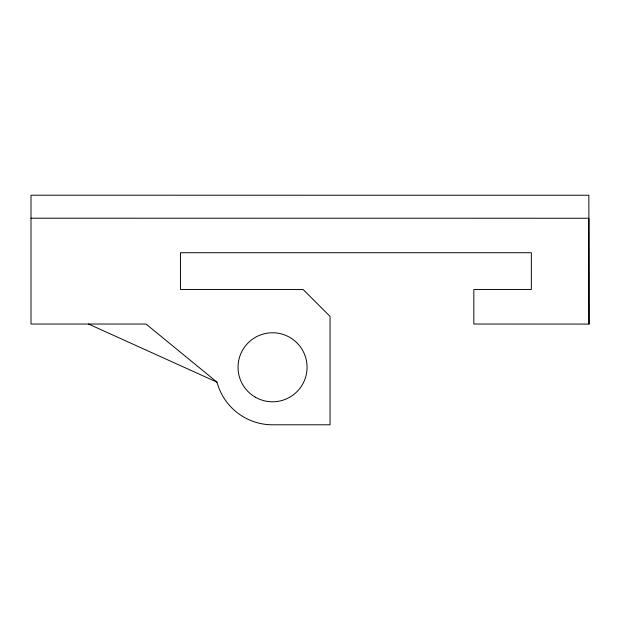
<?xml version="1.0" encoding="UTF-8"?>
<svg xmlns="http://www.w3.org/2000/svg" width="620" height="620" viewBox="0 0 620 620"><rect width="100%" height="100%" fill="white"/><g stroke="black" fill="none" stroke-linecap="round" stroke-linejoin="round"><path stroke-width="0.93" d="M31 218.209L588.861 218.248L589 324.066L588.861 195.238L31 195.207L31 324.035L146.025 324.035L216.992 382.168A57.513 57.513 0 0 0 272.544 424.793L330.057 424.793L330.057 316.409L303.172 289.524L180.529 289.524L180.529 252.72L531.348 252.72L531.348 289.524L473.835 289.524L473.835 324.035L589 324.066M88.513 324.035L216.992 382.168M255.293 397.164A34.503 34.503 0 0 0 307.055 367.28A34.503 34.503 0 0 0 255.293 337.396A34.503 34.503 0 0 0 255.293 397.164"/></g></svg>
